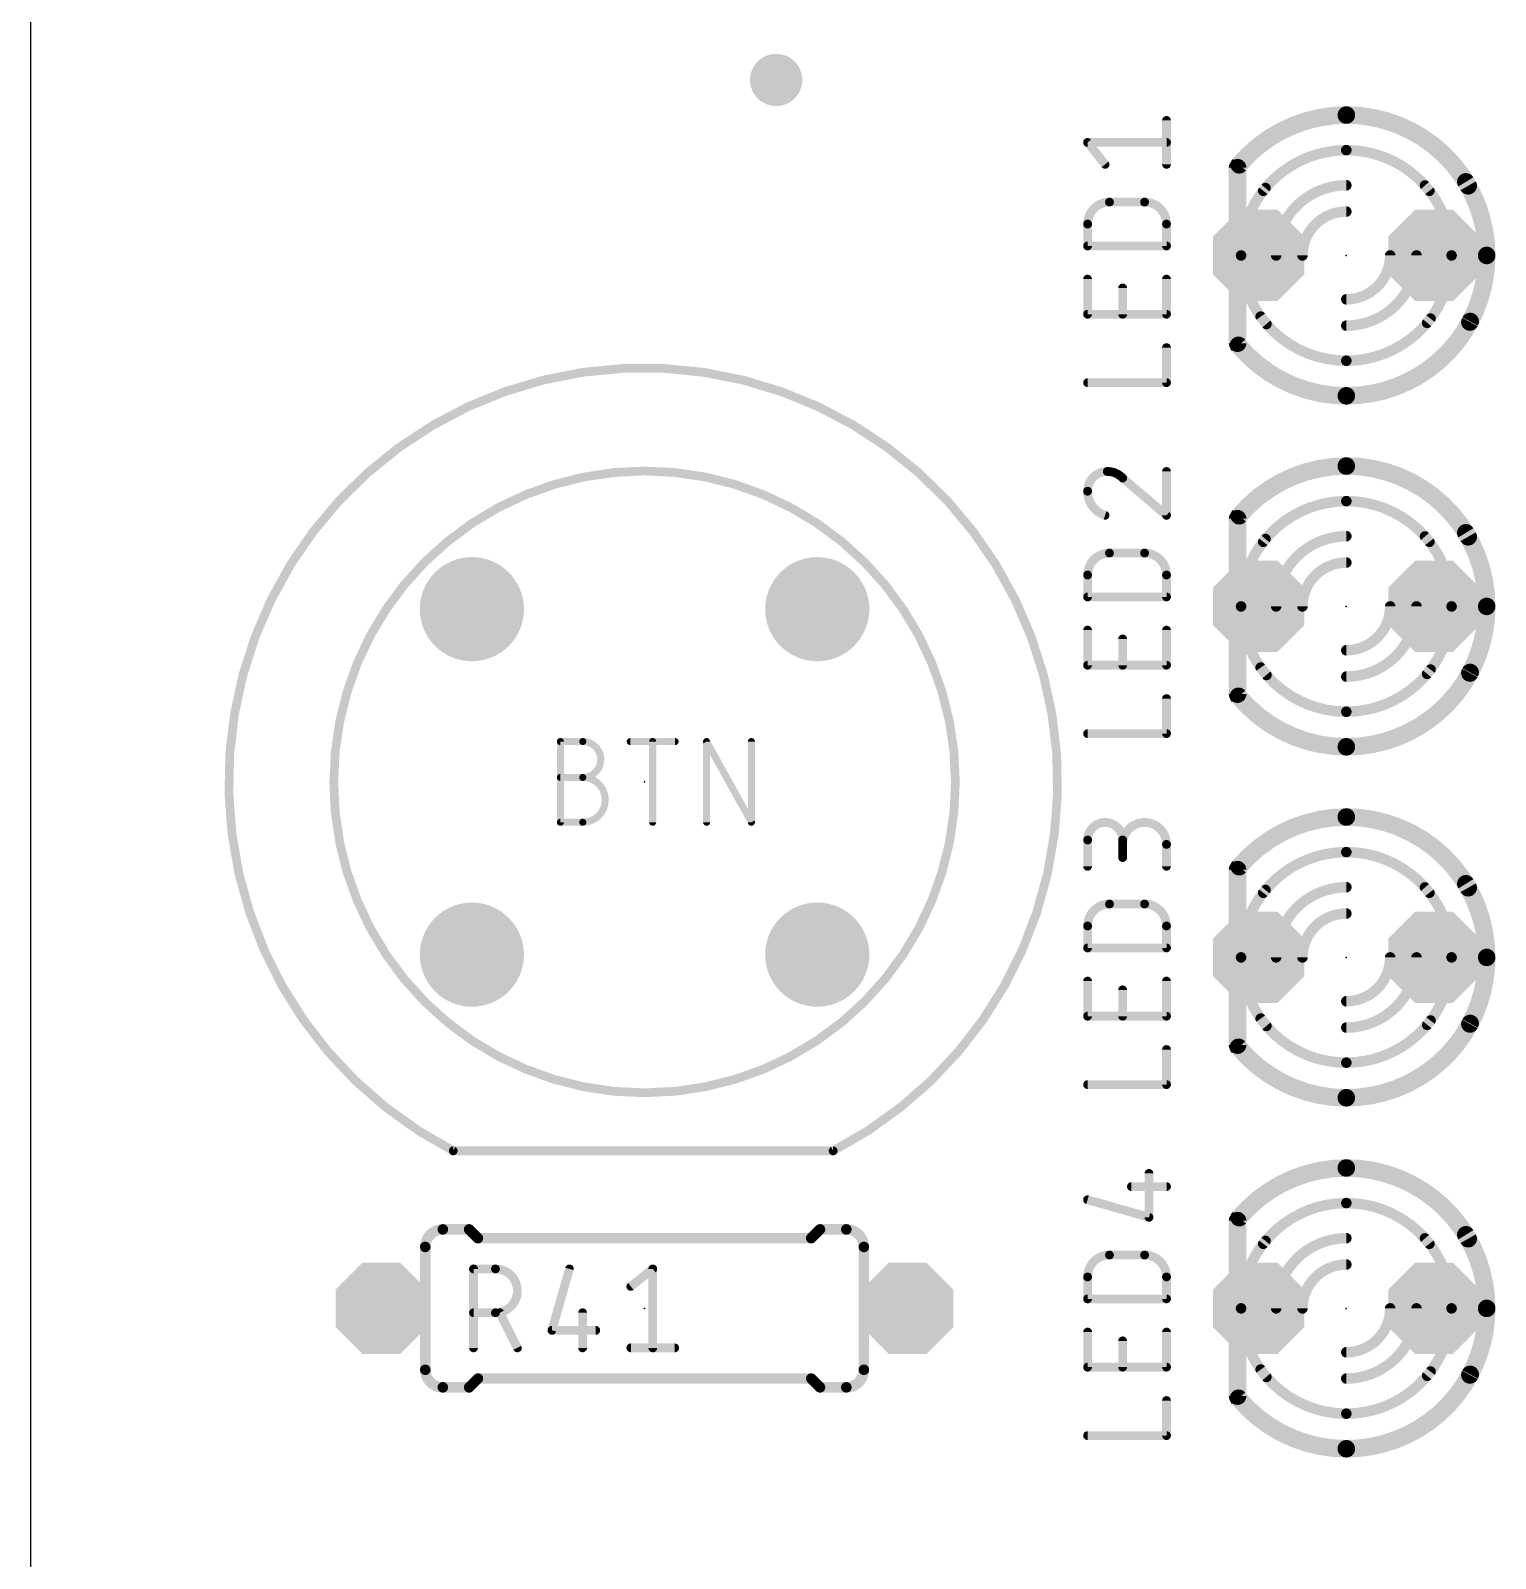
# Model space of a CAD drawing. Extents: x 0 to 48, y 0 to 103.
# Drawn here: x 0 to 21.21, y 30.04 to 52.15 of the extents above; entities that cross this region are included whole.
import ezdxf

# ---------------------------------------------------------------- set-up
doc = ezdxf.new("R2010")
doc.units = 0
for name, color, linetype in [('17', 110, 'CONTINUOUS'), ('18', 110, 'CONTINUOUS'), ('20', 31, 'CONTINUOUS'), ('21', 253, 'CONTINUOUS'), ('23', 53, 'CONTINUOUS'), ('25', 253, 'CONTINUOUS'), ('51', 253, 'CONTINUOUS')]:
    doc.layers.add(name, color=color, linetype=linetype)

# ---------------------------------------------------------------- blocks, each defined once
blk = doc.blocks.new('ROUNDP')
at = {"const_width": 0.5}
blk.add_lwpolyline([(0, -0.25, 1), (0, 0.25, 1), (0, -0.25)], format="xyb", dxfattribs=at)
blk = doc.blocks.new('OCTAGONP')
at = {"const_width": 0.5}
blk.add_lwpolyline([(-0.25, -0.1036), (-0.25, 0.1036), (-0.1036, 0.25), (0.1036, 0.25), (0.25, 0.1036), (0.25, -0.1036), (0.1036, -0.25), (-0.1036, -0.25), (-0.25, -0.1036), (-0.25, 0.1036)], dxfattribs=at)
blk = doc.blocks.new('RECT')
blk.add_solid([(-0.5, -0.5), (0.5, -0.5), (-0.5, 0.5), (0.5, 0.5)])
blk = doc.blocks.new('ROUNDV')
at = {"const_width": 0.5}
blk.add_lwpolyline([(0, -0.25, 1), (0, 0.25, 1), (0, -0.25)], format="xyb", dxfattribs=at)

msp = doc.modelspace()

# ---------------------------------------------------------------- linework, layer by layer
at = {"layer": '20'}
msp.add_line((0, 99.685), (0, 0), dxfattribs=at)
at = {"layer": '21'}
for points, const_width in [([(19.05, 50.927, 0.2206), (17.4988, 50.2076)], 0.254), ([(20.8143, 49.9032, 0.2691), (19.05, 50.927)], 0.254), ([(19.05, 50.9905, 1), (19.05, 50.8635)], 0.127), ([(19.05, 50.8635, 1), (19.05, 50.9905)], 0.127), ([(19.05, 50.419, 0.2315), (17.847, 49.8306)], 0.1524), ([(20.253, 49.8306, 0.2315), (19.05, 50.419)], 0.1524), ([(19.05, 50.4571, 1), (19.05, 50.3809)], 0.0762), ([(19.05, 50.3809, 1), (19.05, 50.4571)], 0.0762), ([(17.4503, 50.2486, 1), (17.5473, 50.1666)], 0.127), ([(20.7592, 49.8717, 1), (20.8694, 49.9347)], 0.127), ([(17.8169, 49.854, 1), (17.8771, 49.8072)], 0.0762), ([(20.2229, 49.8072, 1), (20.2831, 49.854)], 0.0762), ([(17.8099, 48.0092, 0.2422), (19.05, 47.371)], 0.1524), ([(17.8409, 48.0313, 1), (17.7789, 47.9871)], 0.0762), ([(19.05, 46.863, 0.277), (20.8429, 47.9388)], 0.254), ([(19.05, 47.371, 0.2361), (20.2692, 47.9806)], 0.1524), ([(20.2997, 47.9577, 1), (20.2387, 48.0035)], 0.0762), ([(20.8989, 47.9089, 1), (20.7869, 47.9687)], 0.127), ([(17.489, 47.5941, 0.2226), (19.05, 46.863)], 0.254), ([(17.5378, 47.6348, 1), (17.4402, 47.5534)], 0.127), ([(11.62, 35.935, 4.121), (6.12, 35.935)], 0.127), ([(19.05, 47.4091, 1), (19.05, 47.3329)], 0.0762), ([(19.05, 47.3329, 1), (19.05, 47.4091)], 0.0762), ([(19.05, 46.9265, 1), (19.05, 46.7995)], 0.127), ([(19.05, 46.7995, 1), (19.05, 46.9265)], 0.127), ([(8.89, 36.775, 1), (8.89, 45.775, 1), (8.89, 36.775)], 0.127), ([(19.05, 45.847, 0.2206), (17.4988, 45.1276)], 0.254), ([(20.8143, 44.8232, 0.2691), (19.05, 45.847)], 0.254), ([(19.05, 45.9105, 1), (19.05, 45.7835)], 0.127), ([(19.05, 45.7835, 1), (19.05, 45.9105)], 0.127), ([(19.05, 45.339, 0.2315), (17.847, 44.7506)], 0.1524), ([(20.253, 44.7506, 0.2315), (19.05, 45.339)], 0.1524), ([(19.05, 45.3771, 1), (19.05, 45.3009)], 0.0762), ([(19.05, 45.3009, 1), (19.05, 45.3771)], 0.0762), ([(17.4503, 45.1686, 1), (17.5473, 45.0866)], 0.127), ([(20.7592, 44.7917, 1), (20.8694, 44.8547)], 0.127), ([(17.8169, 44.774, 1), (17.8771, 44.7272)], 0.0762), ([(20.2229, 44.7272, 1), (20.2831, 44.774)], 0.0762), ([(17.8099, 42.9292, 0.2422), (19.05, 42.291)], 0.1524), ([(17.8409, 42.9513, 1), (17.7789, 42.9071)], 0.0762), ([(19.05, 41.783, 0.277), (20.8429, 42.8588)], 0.254), ([(19.05, 42.291, 0.2361), (20.2692, 42.9006)], 0.1524), ([(20.2997, 42.8777, 1), (20.2387, 42.9235)], 0.0762), ([(20.8989, 42.8289, 1), (20.7869, 42.8887)], 0.127), ([(17.489, 42.5141, 0.2226), (19.05, 41.783)], 0.254), ([(17.5378, 42.5548, 1), (17.4402, 42.4734)], 0.127), ([(19.05, 42.3291, 1), (19.05, 42.2529)], 0.0762), ([(19.05, 42.2529, 1), (19.05, 42.3291)], 0.0762), ([(19.05, 41.8465, 1), (19.05, 41.7195)], 0.127), ([(19.05, 41.7195, 1), (19.05, 41.8465)], 0.127), ([(19.05, 40.767, 0.2206), (17.4988, 40.0476)], 0.254), ([(20.8143, 39.7432, 0.2691), (19.05, 40.767)], 0.254), ([(19.05, 40.8305, 1), (19.05, 40.7035)], 0.127), ([(19.05, 40.7035, 1), (19.05, 40.8305)], 0.127), ([(19.05, 40.259, 0.2315), (17.847, 39.6706)], 0.1524), ([(20.253, 39.6706, 0.2315), (19.05, 40.259)], 0.1524), ([(19.05, 40.2971, 1), (19.05, 40.2209)], 0.0762), ([(19.05, 40.2209, 1), (19.05, 40.2971)], 0.0762), ([(17.4503, 40.0886, 1), (17.5473, 40.0066)], 0.127), ([(20.7592, 39.7117, 1), (20.8694, 39.7747)], 0.127), ([(17.8169, 39.694, 1), (17.8771, 39.6472)], 0.0762), ([(20.2229, 39.6472, 1), (20.2831, 39.694)], 0.0762), ([(17.8099, 37.8492, 0.2422), (19.05, 37.211)], 0.1524), ([(17.8409, 37.8713, 1), (17.7789, 37.8271)], 0.0762), ([(19.05, 36.703, 0.277), (20.8429, 37.7788)], 0.254), ([(19.05, 37.211, 0.2361), (20.2692, 37.8206)], 0.1524), ([(20.2997, 37.7977, 1), (20.2387, 37.8435)], 0.0762), ([(20.8989, 37.7489, 1), (20.7869, 37.8087)], 0.127), ([(17.489, 37.4341, 0.2226), (19.05, 36.703)], 0.254), ([(17.5378, 37.4748, 1), (17.4402, 37.3934)], 0.127), ([(19.05, 37.2491, 1), (19.05, 37.1729)], 0.0762), ([(19.05, 37.1729, 1), (19.05, 37.2491)], 0.0762), ([(19.05, 36.7665, 1), (19.05, 36.6395)], 0.127), ([(19.05, 36.6395, 1), (19.05, 36.7665)], 0.127), ([(6.12, 35.9668, 1), (6.12, 35.9032)], 0.0635), ([(6.1054, 35.9068, 1), (6.1346, 35.9632)], 0.0635), ([(11.6054, 35.9632, 1), (11.6346, 35.9068)], 0.0635), ([(11.62, 35.9032, 1), (11.62, 35.9668)], 0.0635), ([(19.05, 35.687, 0.2206), (17.4988, 34.9676)], 0.254), ([(20.8143, 34.6632, 0.2691), (19.05, 35.687)], 0.254), ([(19.05, 35.7505, 1), (19.05, 35.6235)], 0.127), ([(19.05, 35.6235, 1), (19.05, 35.7505)], 0.127), ([(19.05, 35.179, 0.2315), (17.847, 34.5906)], 0.1524), ([(20.253, 34.5906, 0.2315), (19.05, 35.179)], 0.1524), ([(19.05, 35.2171, 1), (19.05, 35.1409)], 0.0762), ([(19.05, 35.1409, 1), (19.05, 35.2171)], 0.0762), ([(17.4503, 35.0086, 1), (17.5473, 34.9266)], 0.127), ([(5.969, 34.798, 0.4142), (5.715, 34.544)], 0.1524), ([(5.969, 34.8361, 1), (5.969, 34.7599)], 0.0762), ([(5.969, 34.7599, 1), (5.969, 34.8361)], 0.0762), ([(6.3769, 34.8249, 1), (6.3231, 34.7711)], 0.0762), ([(6.35, 34.7599, 1), (6.35, 34.8361)], 0.0762), ([(6.477, 34.7091, 1), (6.477, 34.6329)], 0.0762), ([(6.4501, 34.6441, 1), (6.5039, 34.6979)], 0.0762), ([(11.2761, 34.6979, 1), (11.3299, 34.6441)], 0.0762), ([(11.303, 34.6329, 1), (11.303, 34.7091)], 0.0762), ([(11.43, 34.8361, 1), (11.43, 34.7599)], 0.0762), ([(11.4569, 34.7711, 1), (11.4031, 34.8249)], 0.0762), ([(12.065, 34.544, 0.4142), (11.811, 34.798)], 0.1524), ([(11.811, 34.8361, 1), (11.811, 34.7599)], 0.0762), ([(11.811, 34.7599, 1), (11.811, 34.8361)], 0.0762), ([(20.7592, 34.6317, 1), (20.8694, 34.6947)], 0.127), ([(5.6769, 34.544, 1), (5.7531, 34.544)], 0.0762), ([(12.0269, 34.544, 1), (12.1031, 34.544)], 0.0762), ([(17.8169, 34.614, 1), (17.8771, 34.5672)], 0.0762), ([(20.2229, 34.5672, 1), (20.2831, 34.614)], 0.0762), ([(5.715, 32.766, 0.4142), (5.969, 32.512)], 0.1524), ([(5.7531, 32.766, 1), (5.6769, 32.766)], 0.0762), ([(11.811, 32.512, 0.4142), (12.065, 32.766)], 0.1524), ([(12.1031, 32.766, 1), (12.0269, 32.766)], 0.0762), ([(17.8099, 32.7692, 0.2422), (19.05, 32.131)], 0.1524), ([(17.8409, 32.7913, 1), (17.7789, 32.7471)], 0.0762), ([(19.05, 31.623, 0.277), (20.8429, 32.6988)], 0.254), ([(19.05, 32.131, 0.2361), (20.2692, 32.7406)], 0.1524), ([(20.2997, 32.7177, 1), (20.2387, 32.7635)], 0.0762), ([(20.8989, 32.6689, 1), (20.7869, 32.7287)], 0.127), ([(5.969, 32.5501, 1), (5.969, 32.4739)], 0.0762), ([(5.969, 32.4739, 1), (5.969, 32.5501)], 0.0762), ([(6.3231, 32.5389, 1), (6.3769, 32.4851)], 0.0762), ([(6.35, 32.4739, 1), (6.35, 32.5501)], 0.0762), ([(6.477, 32.6771, 1), (6.477, 32.6009)], 0.0762), ([(6.5039, 32.6121, 1), (6.4501, 32.6659)], 0.0762), ([(11.3299, 32.6659, 1), (11.2761, 32.6121)], 0.0762), ([(11.303, 32.6009, 1), (11.303, 32.6771)], 0.0762), ([(11.43, 32.5501, 1), (11.43, 32.4739)], 0.0762), ([(11.4031, 32.4851, 1), (11.4569, 32.5389)], 0.0762), ([(11.811, 32.5501, 1), (11.811, 32.4739)], 0.0762), ([(11.811, 32.4739, 1), (11.811, 32.5501)], 0.0762), ([(17.489, 32.3541, 0.2226), (19.05, 31.623)], 0.254), ([(17.5378, 32.3948, 1), (17.4402, 32.3134)], 0.127), ([(19.05, 32.1691, 1), (19.05, 32.0929)], 0.0762), ([(19.05, 32.0929, 1), (19.05, 32.1691)], 0.0762), ([(19.05, 31.6865, 1), (19.05, 31.5595)], 0.127), ([(19.05, 31.5595, 1), (19.05, 31.6865)], 0.127)]:
    msp.add_lwpolyline(points, format="xyb", dxfattribs=dict(at, const_width=const_width))
for points, const_width in [([(11.62, 35.935), (6.12, 35.935)], 0.127), ([(5.969, 34.798), (6.35, 34.798)], 0.1524), ([(6.477, 34.671), (6.35, 34.798)], 0.1524), ([(11.303, 34.671), (6.477, 34.671)], 0.1524), ([(11.303, 34.671), (11.43, 34.798)], 0.1524), ([(11.811, 34.798), (11.43, 34.798)], 0.1524), ([(5.969, 32.512), (6.35, 32.512)], 0.1524), ([(6.477, 32.639), (6.35, 32.512)], 0.1524), ([(11.303, 32.639), (6.477, 32.639)], 0.1524), ([(11.303, 32.639), (11.43, 32.512)], 0.1524), ([(11.811, 32.512), (11.43, 32.512)], 0.1524)]:
    msp.add_lwpolyline(points, dxfattribs=dict(at, const_width=const_width))
at = {"layer": '23'}
for p in [(19.05, 48.895), (19.05, 43.815), (8.89, 41.275), (19.05, 38.735), (8.89, 33.655), (19.05, 33.655)]:
    msp.add_point(p, dxfattribs=at)
at = {"layer": '25'}
for points, const_width in [([(16.4465, 50.2133), (16.4465, 50.8483)], 0.127), ([(15.5575, 50.2133), (15.3035, 50.5308)], 0.127), ([(15.3035, 50.5308), (16.4465, 50.5308)], 0.127), ([(15.621, 49.6672), (16.129, 49.6672)], 0.127), ([(15.3035, 49.0322), (15.3035, 49.3497)], 0.127), ([(16.4465, 49.3497), (16.4465, 49.0322)], 0.127), ([(16.4465, 49.0322), (15.3035, 49.0322)], 0.127), ([(15.3035, 48.0441), (15.3035, 48.5521)], 0.127), ([(15.8115, 48.0441), (15.8115, 48.4251)], 0.127), ([(16.4465, 48.5521), (16.4465, 48.0441)], 0.127), ([(16.4465, 48.0441), (15.3035, 48.0441)], 0.127), ([(16.4465, 47.0535), (16.4465, 47.5615)], 0.127), ([(15.3035, 47.0535), (16.4465, 47.0535)], 0.127), ([(16.4465, 45.1333), (16.4465, 45.7683)], 0.127), ([(15.8115, 45.673), (16.4465, 45.1333)], 0.127), ([(15.621, 44.5872), (16.129, 44.5872)], 0.127), ([(15.3035, 43.9522), (15.3035, 44.2697)], 0.127), ([(16.4465, 44.2697), (16.4465, 43.9522)], 0.127), ([(16.4465, 43.9522), (15.3035, 43.9522)], 0.127), ([(15.3035, 42.9641), (15.3035, 43.4721)], 0.127), ([(15.8115, 42.9641), (15.8115, 43.3451)], 0.127), ([(16.4465, 43.4721), (16.4465, 42.9641)], 0.127), ([(16.4465, 42.9641), (15.3035, 42.9641)], 0.127), ([(16.4465, 41.9735), (16.4465, 42.4815)], 0.127), ([(15.3035, 41.9735), (16.4465, 41.9735)], 0.127), ([(7.6708, 40.6908), (7.6708, 41.8592)], 0.1016), ([(7.6708, 41.8592), (7.9954, 41.8592)], 0.1016), ([(8.6826, 41.8592), (9.3317, 41.8592)], 0.1016), ([(9.0071, 40.6908), (9.0071, 41.8592)], 0.1016), ([(9.7875, 40.6908), (9.7875, 41.8592)], 0.1016), ([(9.7875, 41.8592), (10.4366, 40.6908)], 0.1016), ([(10.4366, 40.6908), (10.4366, 41.8592)], 0.1016), ([(7.6708, 41.3399), (7.9954, 41.3399)], 0.1016), ([(7.9954, 40.6908), (7.6708, 40.6908)], 0.1016), ([(15.3035, 40.0533), (15.3035, 40.4343)], 0.127), ([(15.8115, 40.4343), (15.8115, 40.1803)], 0.127), ([(16.4465, 40.0533), (16.4465, 40.3708)], 0.127), ([(15.621, 39.5072), (16.129, 39.5072)], 0.127), ([(15.3035, 38.8722), (15.3035, 39.1897)], 0.127), ([(16.4465, 39.1897), (16.4465, 38.8722)], 0.127), ([(16.4465, 38.8722), (15.3035, 38.8722)], 0.127), ([(15.3035, 37.8841), (15.3035, 38.3921)], 0.127), ([(15.8115, 37.8841), (15.8115, 38.2651)], 0.127), ([(16.4465, 38.3921), (16.4465, 37.8841)], 0.127), ([(16.4465, 37.8841), (15.3035, 37.8841)], 0.127), ([(16.4465, 36.8935), (16.4465, 37.4015)], 0.127), ([(15.3035, 36.8935), (16.4465, 36.8935)], 0.127), ([(16.1925, 34.9733), (16.1925, 35.6083)], 0.127), ([(15.9385, 35.4178), (16.4465, 35.4178)], 0.127), ([(15.3035, 35.2273), (16.1925, 34.9733)], 0.127), ([(6.4135, 33.0835), (6.4135, 34.2265)], 0.127), ([(6.4135, 34.2265), (6.731, 34.2265)], 0.127), ([(7.8022, 34.2265), (7.5482, 33.3375)], 0.127), ([(8.6912, 33.9725), (9.0087, 34.2265)], 0.127), ([(9.0087, 34.2265), (9.0087, 33.0835)], 0.127), ([(15.621, 34.4272), (16.129, 34.4272)], 0.127), ([(15.3035, 33.7922), (15.3035, 34.1097)], 0.127), ([(16.4465, 34.1097), (16.4465, 33.7922)], 0.127), ([(16.4465, 33.7922), (15.3035, 33.7922)], 0.127), ([(6.731, 33.5915), (6.4135, 33.5915)], 0.127), ([(7.0485, 33.0835), (6.7945, 33.5915)], 0.127), ([(7.9927, 33.5915), (7.9927, 33.0835)], 0.127), ([(7.5482, 33.3375), (8.1832, 33.3375)], 0.127), ([(15.3035, 32.8041), (15.3035, 33.3121)], 0.127), ([(15.8115, 32.8041), (15.8115, 33.1851)], 0.127), ([(16.4465, 33.3121), (16.4465, 32.8041)], 0.127), ([(8.6912, 33.0835), (9.3262, 33.0835)], 0.127), ([(16.4465, 32.8041), (15.3035, 32.8041)], 0.127), ([(16.4465, 31.8135), (16.4465, 32.3215)], 0.127), ([(15.3035, 31.8135), (16.4465, 31.8135)], 0.127)]:
    msp.add_lwpolyline(points, dxfattribs=dict(at, const_width=const_width))
for points, const_width in [([(16.4782, 50.8483, 1), (16.4148, 50.8483)], 0.0635), ([(15.3283, 50.5506, 1), (15.2787, 50.5109)], 0.0635), ([(15.3035, 50.5625, 1), (15.3035, 50.499)], 0.0635), ([(16.4465, 50.499, 1), (16.4465, 50.5625)], 0.0635), ([(15.5327, 50.1934, 1), (15.5823, 50.2331)], 0.0635), ([(16.4148, 50.2133, 1), (16.4782, 50.2133)], 0.0635), ([(15.621, 49.6672, 0.4142), (15.3035, 49.3497)], 0.127), ([(15.621, 49.6989, 1), (15.621, 49.6354)], 0.0635), ([(15.621, 49.6354, 1), (15.621, 49.6989)], 0.0635), ([(16.4465, 49.3497, 0.4142), (16.129, 49.6672)], 0.127), ([(16.129, 49.6989, 1), (16.129, 49.6354)], 0.0635), ([(16.129, 49.6354, 1), (16.129, 49.6989)], 0.0635), ([(15.3353, 49.3497, 1), (15.2718, 49.3497)], 0.0635), ([(15.2718, 49.3497, 1), (15.3353, 49.3497)], 0.0635), ([(16.4782, 49.3497, 1), (16.4148, 49.3497)], 0.0635), ([(16.4148, 49.3497, 1), (16.4782, 49.3497)], 0.0635), ([(15.3035, 49.0639, 1), (15.3035, 49.0004)], 0.0635), ([(16.4465, 49.0004, 1), (16.4465, 49.0639)], 0.0635), ([(15.2718, 49.0322, 1), (15.3353, 49.0322)], 0.0635), ([(16.4148, 49.0322, 1), (16.4782, 49.0322)], 0.0635), ([(15.3353, 48.5521, 1), (15.2718, 48.5521)], 0.0635), ([(15.8433, 48.4251, 1), (15.7797, 48.4251)], 0.0635), ([(16.4782, 48.5521, 1), (16.4148, 48.5521)], 0.0635), ([(15.3035, 48.0758, 1), (15.3035, 48.0123)], 0.0635), ([(15.2718, 48.0441, 1), (15.3353, 48.0441)], 0.0635), ([(15.7797, 48.0441, 1), (15.8433, 48.0441)], 0.0635), ([(16.4148, 48.0441, 1), (16.4782, 48.0441)], 0.0635), ([(16.4465, 48.0123, 1), (16.4465, 48.0758)], 0.0635), ([(16.4782, 47.5615, 1), (16.4148, 47.5615)], 0.0635), ([(15.3035, 47.0853, 1), (15.3035, 47.0217)], 0.0635), ([(16.4465, 47.0217, 1), (16.4465, 47.0853)], 0.0635), ([(16.4148, 47.0535, 1), (16.4782, 47.0535)], 0.0635), ([(15.5893, 45.7683, 0.4142), (15.3035, 45.4825)], 0.127), ([(15.5892, 45.8, 1), (15.5893, 45.7365)], 0.0635), ([(15.8115, 45.673, 0.2053), (15.5893, 45.7683)], 0.127), ([(15.5893, 45.7365, 1), (15.5893, 45.8)], 0.0635), ([(16.4782, 45.7683, 1), (16.4148, 45.7683)], 0.0635), ([(15.8321, 45.6972, 1), (15.7909, 45.6488)], 0.0635), ([(15.7885, 45.6511, 1), (15.8345, 45.6949)], 0.0635), ([(15.3035, 45.4825, 0.3252), (15.5575, 45.1333)], 0.127), ([(15.3353, 45.4825, 1), (15.2718, 45.4825)], 0.0635), ([(15.2718, 45.4825, 1), (15.3353, 45.4825)], 0.0635), ([(15.5477, 45.1031, 1), (15.5673, 45.1635)], 0.0635), ([(16.4148, 45.1333, 1), (16.4782, 45.1333)], 0.0635), ([(16.4259, 45.1091, 1), (16.4671, 45.1574)], 0.0635), ([(15.621, 44.5872, 0.4142), (15.3035, 44.2697)], 0.127), ([(15.621, 44.6189, 1), (15.621, 44.5554)], 0.0635), ([(15.621, 44.5554, 1), (15.621, 44.6189)], 0.0635), ([(16.4465, 44.2697, 0.4142), (16.129, 44.5872)], 0.127), ([(16.129, 44.6189, 1), (16.129, 44.5554)], 0.0635), ([(16.129, 44.5554, 1), (16.129, 44.6189)], 0.0635), ([(15.3353, 44.2697, 1), (15.2718, 44.2697)], 0.0635), ([(15.2718, 44.2697, 1), (15.3353, 44.2697)], 0.0635), ([(16.4782, 44.2697, 1), (16.4148, 44.2697)], 0.0635), ([(16.4148, 44.2697, 1), (16.4782, 44.2697)], 0.0635), ([(15.3035, 43.9839, 1), (15.3035, 43.9204)], 0.0635), ([(16.4465, 43.9204, 1), (16.4465, 43.9839)], 0.0635), ([(15.2718, 43.9522, 1), (15.3353, 43.9522)], 0.0635), ([(16.4148, 43.9522, 1), (16.4782, 43.9522)], 0.0635), ([(15.3353, 43.4721, 1), (15.2718, 43.4721)], 0.0635), ([(15.8433, 43.3451, 1), (15.7797, 43.3451)], 0.0635), ([(16.4782, 43.4721, 1), (16.4148, 43.4721)], 0.0635), ([(15.3035, 42.9958, 1), (15.3035, 42.9323)], 0.0635), ([(15.2718, 42.9641, 1), (15.3353, 42.9641)], 0.0635), ([(15.7797, 42.9641, 1), (15.8433, 42.9641)], 0.0635), ([(16.4148, 42.9641, 1), (16.4782, 42.9641)], 0.0635), ([(16.4465, 42.9323, 1), (16.4465, 42.9958)], 0.0635), ([(16.4782, 42.4815, 1), (16.4148, 42.4815)], 0.0635), ([(15.3035, 42.0053, 1), (15.3035, 41.9417)], 0.0635), ([(16.4465, 41.9417, 1), (16.4465, 42.0053)], 0.0635), ([(7.6962, 41.8592, 1), (7.6454, 41.8592)], 0.0508), ([(7.6708, 41.8846, 1), (7.6708, 41.8338)], 0.0508), ([(7.9954, 41.3399, 1), (7.9954, 41.8592)], 0.1016), ([(7.9954, 41.8846, 1), (7.9954, 41.8338)], 0.0508), ([(7.9954, 41.8338, 1), (7.9954, 41.8846)], 0.0508), ([(8.6826, 41.8846, 1), (8.6826, 41.8338)], 0.0508), ([(9.0325, 41.8592, 1), (8.9817, 41.8592)], 0.0508), ([(9.3317, 41.8338, 1), (9.3317, 41.8846)], 0.0508), ([(9.8129, 41.8592, 1), (9.7621, 41.8592)], 0.0508), ([(9.8097, 41.8715, 1), (9.7653, 41.8469)], 0.0508), ([(10.462, 41.8592, 1), (10.4112, 41.8592)], 0.0508), ([(16.4148, 41.9735, 1), (16.4782, 41.9735)], 0.0635), ([(7.6708, 41.3653, 1), (7.6708, 41.3145)], 0.0508), ([(7.9954, 40.6908, 1), (7.9954, 41.3399)], 0.1016), ([(7.9954, 41.3653, 1), (7.9954, 41.3145)], 0.0508), ([(7.9954, 41.3653, 1), (7.9954, 41.3145)], 0.0508), ([(7.9954, 41.3145, 1), (7.9954, 41.3653)], 0.0508), ([(7.6708, 40.7162, 1), (7.6708, 40.6654)], 0.0508), ([(7.6454, 40.6908, 1), (7.6962, 40.6908)], 0.0508), ([(7.9954, 40.7162, 1), (7.9954, 40.6654)], 0.0508), ([(7.9954, 40.6654, 1), (7.9954, 40.7162)], 0.0508), ([(8.9817, 40.6908, 1), (9.0325, 40.6908)], 0.0508), ([(9.7621, 40.6908, 1), (9.8129, 40.6908)], 0.0508), ([(10.4112, 40.6908, 1), (10.462, 40.6908)], 0.0508), ([(10.4144, 40.6785, 1), (10.4588, 40.7031)], 0.0508), ([(15.8115, 40.4343, 1), (15.3035, 40.4343)], 0.127), ([(16.4465, 40.3708, 1), (15.8115, 40.3708)], 0.127), ([(15.3353, 40.4343, 1), (15.2718, 40.4343)], 0.0635), ([(15.8433, 40.4343, 1), (15.7797, 40.4343)], 0.0635), ([(15.2718, 40.4343, 1), (15.3353, 40.4343)], 0.0635), ([(15.7797, 40.4343, 1), (15.8433, 40.4343)], 0.0635), ([(15.7797, 40.3708, 1), (15.8433, 40.3708)], 0.0635), ([(16.4782, 40.3708, 1), (16.4148, 40.3708)], 0.0635), ([(16.4148, 40.3708, 1), (16.4782, 40.3708)], 0.0635), ([(15.2718, 40.0533, 1), (15.3353, 40.0533)], 0.0635), ([(15.7797, 40.1803, 1), (15.8433, 40.1803)], 0.0635), ([(16.4148, 40.0533, 1), (16.4782, 40.0533)], 0.0635), ([(15.621, 39.5072, 0.4142), (15.3035, 39.1897)], 0.127), ([(15.621, 39.5389, 1), (15.621, 39.4754)], 0.0635), ([(15.621, 39.4754, 1), (15.621, 39.5389)], 0.0635), ([(16.4465, 39.1897, 0.4142), (16.129, 39.5072)], 0.127), ([(16.129, 39.5389, 1), (16.129, 39.4754)], 0.0635), ([(16.129, 39.4754, 1), (16.129, 39.5389)], 0.0635), ([(15.3353, 39.1897, 1), (15.2718, 39.1897)], 0.0635), ([(15.2718, 39.1897, 1), (15.3353, 39.1897)], 0.0635), ([(16.4782, 39.1897, 1), (16.4148, 39.1897)], 0.0635), ([(16.4148, 39.1897, 1), (16.4782, 39.1897)], 0.0635), ([(15.3035, 38.9039, 1), (15.3035, 38.8404)], 0.0635), ([(16.4465, 38.8404, 1), (16.4465, 38.9039)], 0.0635), ([(15.2718, 38.8722, 1), (15.3353, 38.8722)], 0.0635), ([(16.4148, 38.8722, 1), (16.4782, 38.8722)], 0.0635), ([(15.3353, 38.3921, 1), (15.2718, 38.3921)], 0.0635), ([(15.8433, 38.2651, 1), (15.7797, 38.2651)], 0.0635), ([(16.4782, 38.3921, 1), (16.4148, 38.3921)], 0.0635), ([(15.3035, 37.9158, 1), (15.3035, 37.8523)], 0.0635), ([(15.2718, 37.8841, 1), (15.3353, 37.8841)], 0.0635), ([(15.7797, 37.8841, 1), (15.8433, 37.8841)], 0.0635), ([(16.4148, 37.8841, 1), (16.4782, 37.8841)], 0.0635), ([(16.4465, 37.8523, 1), (16.4465, 37.9158)], 0.0635), ([(16.4782, 37.4015, 1), (16.4148, 37.4015)], 0.0635), ([(15.3035, 36.9253, 1), (15.3035, 36.8618)], 0.0635), ([(16.4465, 36.8618, 1), (16.4465, 36.9253)], 0.0635), ([(16.4148, 36.8935, 1), (16.4782, 36.8935)], 0.0635), ([(16.2242, 35.6083, 1), (16.1608, 35.6083)], 0.0635), ([(15.9385, 35.4495, 1), (15.9385, 35.386)], 0.0635), ([(16.4465, 35.386, 1), (16.4465, 35.4495)], 0.0635), ([(15.3122, 35.2578, 1), (15.2948, 35.1967)], 0.0635), ([(16.1608, 34.9733, 1), (16.2242, 34.9733)], 0.0635), ([(16.1838, 34.9427, 1), (16.2012, 35.0038)], 0.0635), ([(6.4135, 34.2583, 1), (6.4135, 34.1947)], 0.0635), ([(6.4452, 34.2265, 1), (6.3818, 34.2265)], 0.0635), ([(6.731, 34.2583, 1), (6.731, 34.1947)], 0.0635), ([(6.731, 33.5915, 1), (6.731, 34.2265)], 0.127), ([(6.731, 34.1947, 1), (6.731, 34.2583)], 0.0635), ([(7.8327, 34.2178, 1), (7.7717, 34.2352)], 0.0635), ([(9.0405, 34.2265, 1), (8.977, 34.2265)], 0.0635), ([(9.0285, 34.2017, 1), (8.9889, 34.2513)], 0.0635), ([(15.621, 34.4272, 0.4142), (15.3035, 34.1097)], 0.127), ([(15.621, 34.4589, 1), (15.621, 34.3954)], 0.0635), ([(15.621, 34.3954, 1), (15.621, 34.4589)], 0.0635), ([(16.4465, 34.1097, 0.4142), (16.129, 34.4272)], 0.127), ([(16.129, 34.4589, 1), (16.129, 34.3954)], 0.0635), ([(16.129, 34.3954, 1), (16.129, 34.4589)], 0.0635), ([(15.3353, 34.1097, 1), (15.2718, 34.1097)], 0.0635), ([(15.2718, 34.1097, 1), (15.3353, 34.1097)], 0.0635), ([(16.4782, 34.1097, 1), (16.4148, 34.1097)], 0.0635), ([(16.4148, 34.1097, 1), (16.4782, 34.1097)], 0.0635), ([(8.6714, 33.9973, 1), (8.711, 33.9477)], 0.0635), ([(15.3035, 33.8239, 1), (15.3035, 33.7604)], 0.0635), ([(16.4465, 33.7604, 1), (16.4465, 33.8239)], 0.0635), ([(6.4135, 33.6233, 1), (6.4135, 33.5598)], 0.0635), ([(6.731, 33.6233, 1), (6.731, 33.5598)], 0.0635), ([(6.731, 33.5598, 1), (6.731, 33.6233)], 0.0635), ([(6.8229, 33.6057, 1), (6.7661, 33.5773)], 0.0635), ([(8.0245, 33.5915, 1), (7.961, 33.5915)], 0.0635), ([(15.2718, 33.7922, 1), (15.3353, 33.7922)], 0.0635), ([(16.4148, 33.7922, 1), (16.4782, 33.7922)], 0.0635), ([(7.5482, 33.3693, 1), (7.5482, 33.3057)], 0.0635), ([(8.1832, 33.3057, 1), (8.1832, 33.3693)], 0.0635), ([(7.5177, 33.3462, 1), (7.5787, 33.3288)], 0.0635), ([(15.3353, 33.3121, 1), (15.2718, 33.3121)], 0.0635), ([(15.8433, 33.1851, 1), (15.7797, 33.1851)], 0.0635), ([(16.4782, 33.3121, 1), (16.4148, 33.3121)], 0.0635), ([(6.3818, 33.0835, 1), (6.4452, 33.0835)], 0.0635), ([(7.0201, 33.0693, 1), (7.0769, 33.0977)], 0.0635), ([(7.961, 33.0835, 1), (8.0245, 33.0835)], 0.0635), ([(8.6912, 33.1153, 1), (8.6912, 33.0517)], 0.0635), ([(8.977, 33.0835, 1), (9.0405, 33.0835)], 0.0635), ([(9.3262, 33.0517, 1), (9.3262, 33.1153)], 0.0635), ([(15.3035, 32.8358, 1), (15.3035, 32.7723)], 0.0635), ([(15.2718, 32.8041, 1), (15.3353, 32.8041)], 0.0635), ([(15.7797, 32.8041, 1), (15.8433, 32.8041)], 0.0635), ([(16.4148, 32.8041, 1), (16.4782, 32.8041)], 0.0635), ([(16.4465, 32.7723, 1), (16.4465, 32.8358)], 0.0635), ([(16.4782, 32.3215, 1), (16.4148, 32.3215)], 0.0635), ([(15.3035, 31.8453, 1), (15.3035, 31.7818)], 0.0635), ([(16.4148, 31.8135, 1), (16.4782, 31.8135)], 0.0635), ([(16.4465, 31.7818, 1), (16.4465, 31.8453)], 0.0635)]:
    msp.add_lwpolyline(points, format="xyb", dxfattribs=dict(at, const_width=const_width))
at = {"layer": '51'}
for points, const_width in [([(17.4752, 50.165), (17.4752, 47.625)], 0.254), ([(17.4752, 45.085), (17.4752, 42.545)], 0.254), ([(17.4752, 40.005), (17.4752, 37.465)], 0.254), ([(17.4752, 34.925), (17.4752, 32.385)], 0.254), ([(5.715, 32.766), (5.715, 34.544)], 0.1524), ([(12.065, 32.766), (12.065, 34.544)], 0.1524), ([(5.08, 33.655), (5.461, 33.655)], 0.6096), ([(12.319, 33.655), (12.7, 33.655)], 0.6096)]:
    msp.add_lwpolyline(points, dxfattribs=dict(at, const_width=const_width))
for points, const_width in [([(17.5387, 50.165, 1), (17.4117, 50.165)], 0.127), ([(19.05, 49.911, 0.4142), (18.034, 48.895)], 0.1524), ([(19.05, 49.8729, 1), (19.05, 49.9491)], 0.0762), ([(20.574, 48.895, 0.1837), (20.1891, 49.9075)], 0.1524), ([(20.2176, 49.9328, 1), (20.1606, 49.8822)], 0.0762), ([(21.082, 48.895, 0.1388), (20.7806, 49.96)], 0.254), ([(20.8347, 49.9933, 1), (20.7265, 49.9267)], 0.127), ([(17.8792, 49.8706, 0.1754), (17.526, 48.895)], 0.1524), ([(17.9085, 49.8462, 1), (17.8499, 49.895)], 0.0762), ([(19.05, 49.53, 0.4142), (18.415, 48.895)], 0.1524), ([(19.05, 49.4919, 1), (19.05, 49.5681)], 0.0762), ([(17.526, 48.895, 0.179), (17.8929, 47.9032)], 0.1524), ([(17.5641, 48.895, 1), (17.4879, 48.895)], 0.0762), ([(17.4879, 48.895, 1), (17.5641, 48.895)], 0.0762), ([(17.9959, 48.895, 1), (18.0721, 48.895)], 0.0762), ([(18.3769, 48.895, 1), (18.4531, 48.895)], 0.0762), ([(19.05, 48.26, 0.4142), (19.685, 48.895)], 0.1524), ([(19.05, 47.879, 0.4142), (20.066, 48.895)], 0.1524), ([(19.7231, 48.895, 1), (19.6469, 48.895)], 0.0762), ([(20.1041, 48.895, 1), (20.0279, 48.895)], 0.0762), ([(20.2208, 47.9194, 0.1754), (20.574, 48.895)], 0.1524), ([(20.6121, 48.895, 1), (20.5359, 48.895)], 0.0762), ([(20.5359, 48.895, 1), (20.6121, 48.895)], 0.0762), ([(20.8391, 47.9316, 0.1241), (21.082, 48.895)], 0.254), ([(21.1455, 48.895, 1), (21.0185, 48.895)], 0.127), ([(21.0185, 48.895, 1), (21.1455, 48.895)], 0.127), ([(19.05, 48.2981, 1), (19.05, 48.2219)], 0.0762), ([(20.7832, 47.9617, 1), (20.895, 47.9015)], 0.127), ([(17.864, 47.8784, 1), (17.9218, 47.928)], 0.0762), ([(19.05, 47.9171, 1), (19.05, 47.8409)], 0.0762), ([(20.1915, 47.9438, 1), (20.2501, 47.895)], 0.0762), ([(17.4117, 47.625, 1), (17.5387, 47.625)], 0.127), ([(17.5387, 45.085, 1), (17.4117, 45.085)], 0.127), ([(19.05, 44.831, 0.4142), (18.034, 43.815)], 0.1524), ([(19.05, 44.7929, 1), (19.05, 44.8691)], 0.0762), ([(20.574, 43.815, 0.1837), (20.1891, 44.8275)], 0.1524), ([(20.2176, 44.8528, 1), (20.1606, 44.8022)], 0.0762), ([(21.082, 43.815, 0.1388), (20.7806, 44.88)], 0.254), ([(20.8347, 44.9133, 1), (20.7265, 44.8467)], 0.127), ([(17.8792, 44.7906, 0.1754), (17.526, 43.815)], 0.1524), ([(17.9085, 44.7662, 1), (17.8499, 44.815)], 0.0762), ([(19.05, 44.45, 0.4142), (18.415, 43.815)], 0.1524), ([(19.05, 44.4119, 1), (19.05, 44.4881)], 0.0762), ([(17.526, 43.815, 0.179), (17.8929, 42.8232)], 0.1524), ([(17.5641, 43.815, 1), (17.4879, 43.815)], 0.0762), ([(17.4879, 43.815, 1), (17.5641, 43.815)], 0.0762), ([(17.9959, 43.815, 1), (18.0721, 43.815)], 0.0762), ([(18.3769, 43.815, 1), (18.4531, 43.815)], 0.0762), ([(19.05, 43.18, 0.4142), (19.685, 43.815)], 0.1524), ([(19.05, 42.799, 0.4142), (20.066, 43.815)], 0.1524), ([(19.7231, 43.815, 1), (19.6469, 43.815)], 0.0762), ([(20.1041, 43.815, 1), (20.0279, 43.815)], 0.0762), ([(20.2208, 42.8394, 0.1754), (20.574, 43.815)], 0.1524), ([(20.6121, 43.815, 1), (20.5359, 43.815)], 0.0762), ([(20.5359, 43.815, 1), (20.6121, 43.815)], 0.0762), ([(20.8391, 42.8516, 0.1241), (21.082, 43.815)], 0.254), ([(21.1455, 43.815, 1), (21.0185, 43.815)], 0.127), ([(21.0185, 43.815, 1), (21.1455, 43.815)], 0.127), ([(19.05, 43.2181, 1), (19.05, 43.1419)], 0.0762), ([(20.7832, 42.8817, 1), (20.895, 42.8215)], 0.127), ([(17.864, 42.7984, 1), (17.9218, 42.848)], 0.0762), ([(19.05, 42.8371, 1), (19.05, 42.7609)], 0.0762), ([(20.1915, 42.8638, 1), (20.2501, 42.815)], 0.0762), ([(17.4117, 42.545, 1), (17.5387, 42.545)], 0.127), ([(17.5387, 40.005, 1), (17.4117, 40.005)], 0.127), ([(19.05, 39.751, 0.4142), (18.034, 38.735)], 0.1524), ([(19.05, 39.7129, 1), (19.05, 39.7891)], 0.0762), ([(20.574, 38.735, 0.1837), (20.1891, 39.7475)], 0.1524), ([(20.2176, 39.7728, 1), (20.1606, 39.7222)], 0.0762), ([(21.082, 38.735, 0.1388), (20.7806, 39.8)], 0.254), ([(20.8347, 39.8333, 1), (20.7265, 39.7667)], 0.127), ([(17.8792, 39.7106, 0.1754), (17.526, 38.735)], 0.1524), ([(17.9085, 39.6862, 1), (17.8499, 39.735)], 0.0762), ([(19.05, 39.37, 0.4142), (18.415, 38.735)], 0.1524), ([(19.05, 39.3319, 1), (19.05, 39.4081)], 0.0762), ([(17.526, 38.735, 0.179), (17.8929, 37.7432)], 0.1524), ([(17.5641, 38.735, 1), (17.4879, 38.735)], 0.0762), ([(17.4879, 38.735, 1), (17.5641, 38.735)], 0.0762), ([(17.9959, 38.735, 1), (18.0721, 38.735)], 0.0762), ([(18.3769, 38.735, 1), (18.4531, 38.735)], 0.0762), ([(19.05, 38.1, 0.4142), (19.685, 38.735)], 0.1524), ([(19.05, 37.719, 0.4142), (20.066, 38.735)], 0.1524), ([(19.7231, 38.735, 1), (19.6469, 38.735)], 0.0762), ([(20.1041, 38.735, 1), (20.0279, 38.735)], 0.0762), ([(20.2208, 37.7594, 0.1754), (20.574, 38.735)], 0.1524), ([(20.6121, 38.735, 1), (20.5359, 38.735)], 0.0762), ([(20.5359, 38.735, 1), (20.6121, 38.735)], 0.0762), ([(20.8391, 37.7716, 0.1241), (21.082, 38.735)], 0.254), ([(21.1455, 38.735, 1), (21.0185, 38.735)], 0.127), ([(21.0185, 38.735, 1), (21.1455, 38.735)], 0.127), ([(19.05, 38.1381, 1), (19.05, 38.0619)], 0.0762), ([(20.1915, 37.7838, 1), (20.2501, 37.735)], 0.0762), ([(20.7832, 37.8017, 1), (20.895, 37.7415)], 0.127), ([(17.864, 37.7184, 1), (17.9218, 37.768)], 0.0762), ([(19.05, 37.7571, 1), (19.05, 37.6809)], 0.0762), ([(17.4117, 37.465, 1), (17.5387, 37.465)], 0.127), ([(17.5387, 34.925, 1), (17.4117, 34.925)], 0.127), ([(19.05, 34.671, 0.4142), (18.034, 33.655)], 0.1524), ([(19.05, 34.6329, 1), (19.05, 34.7091)], 0.0762), ([(20.574, 33.655, 0.1837), (20.1891, 34.6675)], 0.1524), ([(20.2176, 34.6928, 1), (20.1606, 34.6422)], 0.0762), ([(21.082, 33.655, 0.1388), (20.7806, 34.72)], 0.254), ([(20.8347, 34.7533, 1), (20.7265, 34.6867)], 0.127), ([(5.7531, 34.544, 1), (5.6769, 34.544)], 0.0762), ([(12.1031, 34.544, 1), (12.0269, 34.544)], 0.0762), ([(17.8792, 34.6306, 0.1754), (17.526, 33.655)], 0.1524), ([(17.9085, 34.6062, 1), (17.8499, 34.655)], 0.0762), ([(19.05, 34.29, 0.4142), (18.415, 33.655)], 0.1524), ([(19.05, 34.2519, 1), (19.05, 34.3281)], 0.0762), ([(5.08, 33.8074, 1), (5.08, 33.5026)], 0.3048), ([(5.461, 33.5026, 1), (5.461, 33.8074)], 0.3048), ([(12.319, 33.8074, 1), (12.319, 33.5026)], 0.3048), ([(12.7, 33.5026, 1), (12.7, 33.8074)], 0.3048), ([(17.526, 33.655, 0.179), (17.8929, 32.6632)], 0.1524), ([(17.5641, 33.655, 1), (17.4879, 33.655)], 0.0762), ([(17.4879, 33.655, 1), (17.5641, 33.655)], 0.0762), ([(17.9959, 33.655, 1), (18.0721, 33.655)], 0.0762), ([(18.3769, 33.655, 1), (18.4531, 33.655)], 0.0762), ([(19.05, 33.02, 0.4142), (19.685, 33.655)], 0.1524), ([(19.05, 32.639, 0.4142), (20.066, 33.655)], 0.1524), ([(19.7231, 33.655, 1), (19.6469, 33.655)], 0.0762), ([(20.1041, 33.655, 1), (20.0279, 33.655)], 0.0762), ([(20.2208, 32.6794, 0.1754), (20.574, 33.655)], 0.1524), ([(20.6121, 33.655, 1), (20.5359, 33.655)], 0.0762), ([(20.5359, 33.655, 1), (20.6121, 33.655)], 0.0762), ([(20.8391, 32.6916, 0.1241), (21.082, 33.655)], 0.254), ([(21.1455, 33.655, 1), (21.0185, 33.655)], 0.127), ([(21.0185, 33.655, 1), (21.1455, 33.655)], 0.127), ([(19.05, 33.0581, 1), (19.05, 32.9819)], 0.0762), ([(5.6769, 32.766, 1), (5.7531, 32.766)], 0.0762), ([(12.0269, 32.766, 1), (12.1031, 32.766)], 0.0762), ([(20.1915, 32.7038, 1), (20.2501, 32.655)], 0.0762), ([(20.7832, 32.7217, 1), (20.895, 32.6615)], 0.127), ([(17.864, 32.6384, 1), (17.9218, 32.688)], 0.0762), ([(19.05, 32.6771, 1), (19.05, 32.6009)], 0.0762), ([(17.4117, 32.385, 1), (17.5387, 32.385)], 0.127)]:
    msp.add_lwpolyline(points, format="xyb", dxfattribs=dict(at, const_width=const_width))

# ---------------------------------------------------------------- block references
at = {"layer": '17', "xscale": 1.3208, "yscale": 1.3208, "rotation": 180}
for p in [(17.78, 48.895), (17.78, 48.895), (20.32, 48.895), (20.32, 48.895), (17.78, 43.815), (17.78, 43.815), (20.32, 43.815), (20.32, 43.815), (17.78, 38.735), (17.78, 38.735), (20.32, 38.735), (20.32, 38.735), (17.78, 33.655), (17.78, 33.655), (20.32, 33.655), (20.32, 33.655)]:
    msp.add_blockref('OCTAGONP', p, dxfattribs=at)
at = {"layer": '17'}
for name, p, xscale, yscale in [('ROUNDP', (6.39, 43.775), 1.508, 1.508), ('ROUNDP', (6.39, 43.775), 1.508, 1.508), ('ROUNDP', (11.39, 43.775), 1.508, 1.508), ('ROUNDP', (11.39, 43.775), 1.508, 1.508), ('ROUNDP', (6.39, 38.775), 1.508, 1.508), ('ROUNDP', (6.39, 38.775), 1.508, 1.508), ('ROUNDP', (11.39, 38.775), 1.508, 1.508), ('ROUNDP', (11.39, 38.775), 1.508, 1.508), ('OCTAGONP', (5.08, 33.655), 1.3208, 1.3208), ('OCTAGONP', (5.08, 33.655), 1.3208, 1.3208), ('OCTAGONP', (12.7, 33.655), 1.3208, 1.3208), ('OCTAGONP', (12.7, 33.655), 1.3208, 1.3208)]:
    msp.add_blockref(name, p, dxfattribs=dict(at, xscale=xscale, yscale=yscale))
at = {"layer": '18', "xscale": 0.7564, "yscale": 0.7564}
msp.add_blockref('ROUNDV', (10.795, 51.435), dxfattribs=at)
msp.add_blockref('ROUNDV', (10.795, 51.435), dxfattribs=at)
at = {"layer": '51', "xscale": 0.254, "yscale": 0.6096}
for p in [(5.588, 33.655), (12.192, 33.655)]:
    msp.add_blockref('RECT', p, dxfattribs=at)

doc.saveas('drawing.dxf')
